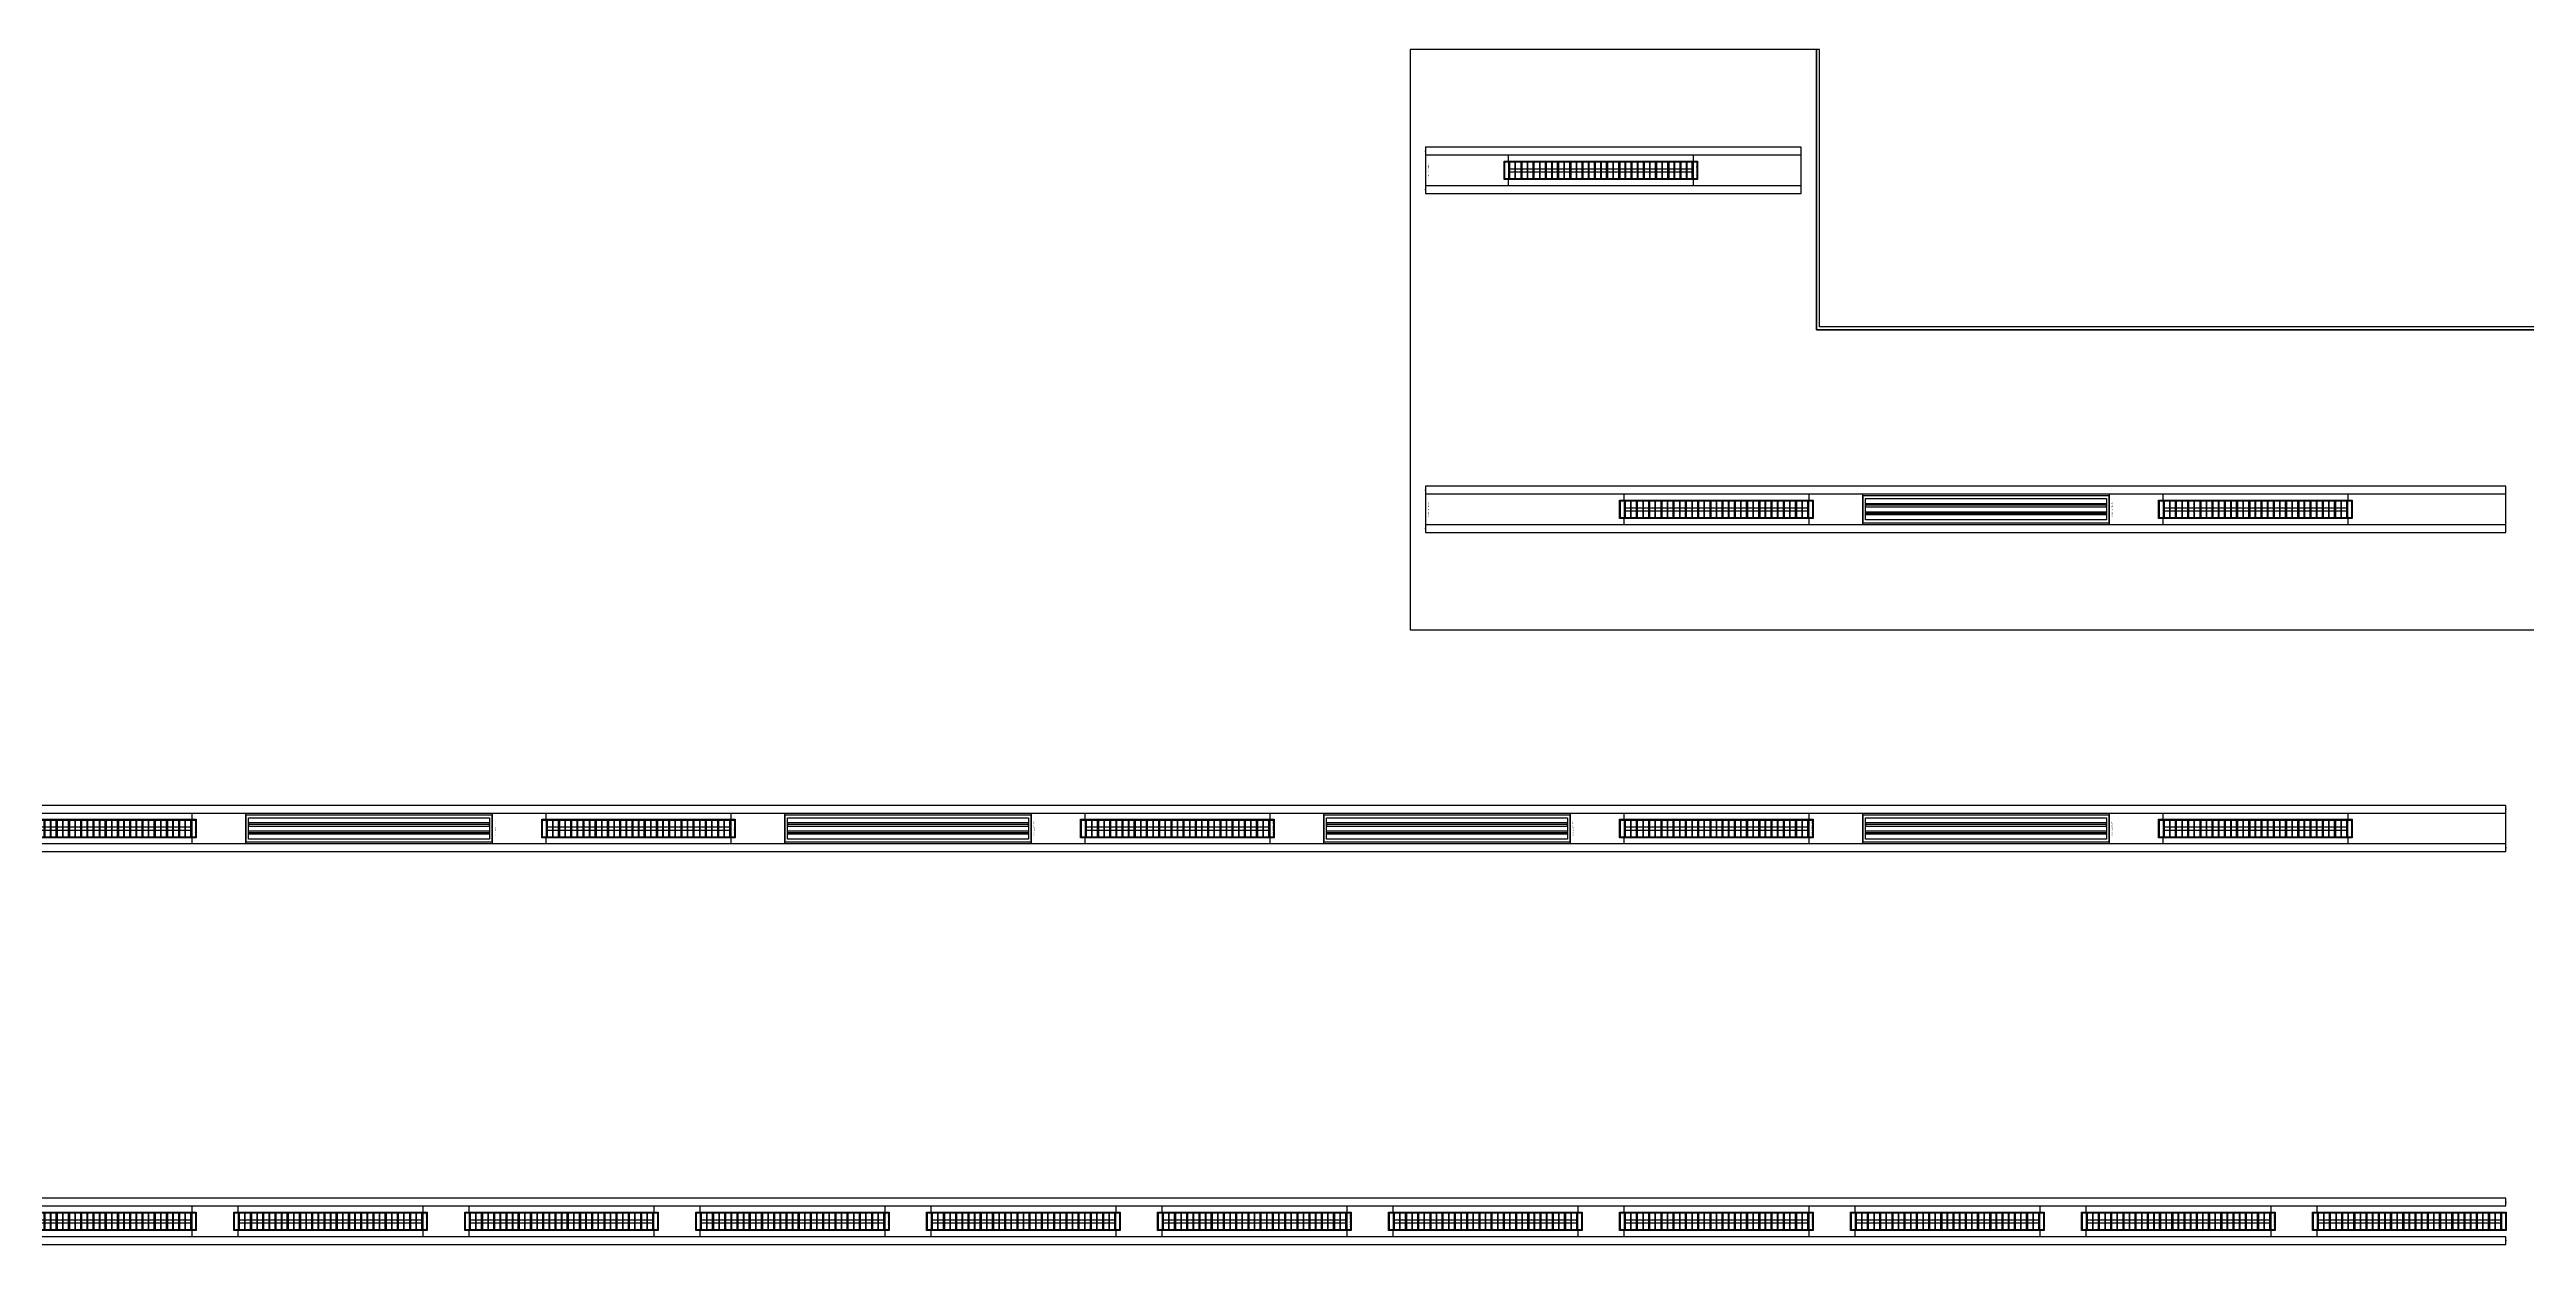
# Model space of a CAD drawing. Header units: millimetres. Extents: x -962357 to -591296, y -223672 to 59420.
# Drawn here: x -800655 to -784570, y -165868 to -158111 of the extents above; entities that cross this region are included whole.
import ezdxf
from ezdxf.enums import TextEntityAlignment as Align

# ---------------------------------------------------------------- set-up
doc = ezdxf.new("R2010")
doc.units = ezdxf.units.MM
for name, color, linetype in [('000 - WIPEOUT', 250, 'Continuous'), ('001 - ASCESSORIES', 251, 'Continuous'), ('A04_TUBE SERIES', 2, 'Continuous'), ('A11_ALU.SOLID SHEET', 2, 'Continuous')]:
    doc.layers.add(name, color=color, linetype=linetype)

# ---------------------------------------------------------------- blocks, each defined once
blk = doc.blocks.new('*U338')
at = {"color": 1}
blk.add_wipeout([(628, -60), (-629, -60), (-629, 60), (628, 60)], dxfattribs=at).dxf.layer = '000 - WIPEOUT'
at = {"layer": '001 - ASCESSORIES', "color": 0}
blk.add_lwpolyline([(628, -60), (-629, -60), (-629, 60), (628, 60)], close=True, dxfattribs=at)
at = {"layer": '001 - ASCESSORIES'}
for points in [[(623, -55), (-624, -55), (-624, 55), (623, 55)], [(-593, -55), (-598, -55), (-598, 55), (-593, 55)], [(-559, -55), (-554, -55), (-554, 55), (-559, 55)], [(-514, -55), (-519, -55), (-519, 55), (-514, 55)], [(-479, -55), (-474, -55), (-474, 55), (-479, 55)], [(-435, -55), (-440, -55), (-440, 55), (-435, 55)], [(-400, -55), (-395, -55), (-395, 55), (-400, 55)], [(-355, -55), (-360, -55), (-360, 55), (-355, 55)], [(-320, -55), (-315, -55), (-315, 55), (-320, 55)], [(-276, -55), (-281, -55), (-281, 55), (-276, 55)], [(-241, -55), (-236, -55), (-236, 55), (-241, 55)], [(-196, -55), (-201, -55), (-201, 55), (-196, 55)], [(-161, -55), (-156, -55), (-156, 55), (-161, 55)], [(-117, -55), (-122, -55), (-122, 55), (-117, 55)], [(-82, -55), (-77, -55), (-77, 55), (-82, 55)], [(-37, -55), (-42, -55), (-42, 55), (-37, 55)], [(-3, -55), (3, -55), (3, 55), (-3, 55)], [(42, -55), (37, -55), (37, 55), (42, 55)], [(77, -55), (82, -55), (82, 55), (77, 55)], [(122, -55), (117, -55), (117, 55), (122, 55)], [(156, -55), (161, -55), (161, 55), (156, 55)], [(201, -55), (196, -55), (196, 55), (201, 55)], [(236, -55), (241, -55), (241, 55), (236, 55)], [(281, -55), (276, -55), (276, 55), (281, 55)], [(315, -55), (320, -55), (320, 55), (315, 55)], [(360, -55), (355, -55), (355, 55), (360, 55)], [(395, -55), (400, -55), (400, 55), (395, 55)], [(440, -55), (435, -55), (435, 55), (440, 55)], [(474, -55), (479, -55), (479, 55), (474, 55)], [(519, -55), (514, -55), (514, 55), (519, 55)], [(554, -55), (559, -55), (559, 55), (554, 55)], [(598, -55), (593, -55), (593, 55), (598, 55)]]:
    blk.add_lwpolyline(points, close=True, dxfattribs=at)
for points in [[(-593, 10), (-559, 10)], [(-554, 10), (-519, 10)], [(-514, 10), (-479, 10)], [(-474, 10), (-440, 10)], [(-435, 10), (-400, 10)], [(-395, 10), (-360, 10)], [(-355, 10), (-320, 10)], [(-315, 10), (-281, 10)], [(-276, 10), (-241, 10)], [(-236, 10), (-201, 10)], [(-196, 10), (-161, 10)], [(-156, 10), (-122, 10)], [(-117, 10), (-82, 10)], [(-77, 10), (-42, 10)], [(-37, 10), (-3, 10)], [(3, 10), (37, 10)], [(42, 10), (77, 10)], [(82, 10), (117, 10)], [(122, 10), (156, 10)], [(161, 10), (196, 10)], [(201, 10), (236, 10)], [(241, 10), (276, 10)], [(281, 10), (315, 10)], [(320, 10), (355, 10)], [(360, 10), (395, 10)], [(400, 10), (435, 10)], [(440, 10), (474, 10)], [(479, 10), (514, 10)], [(519, 10), (554, 10)], [(559, 10), (593, 10)], [(-593, -10), (-559, -10)], [(-554, -10), (-519, -10)], [(-514, -10), (-479, -10)], [(-474, -10), (-440, -10)], [(-435, -10), (-400, -10)], [(-395, -10), (-360, -10)], [(-355, -10), (-320, -10)], [(-315, -10), (-281, -10)], [(-276, -10), (-241, -10)], [(-236, -10), (-201, -10)], [(-196, -10), (-161, -10)], [(-156, -10), (-122, -10)], [(-117, -10), (-82, -10)], [(-77, -10), (-42, -10)], [(-37, -10), (-3, -10)], [(3, -10), (37, -10)], [(42, -10), (77, -10)], [(82, -10), (117, -10)], [(122, -10), (156, -10)], [(161, -10), (196, -10)], [(201, -10), (236, -10)], [(241, -10), (276, -10)], [(281, -10), (315, -10)], [(320, -10), (355, -10)], [(360, -10), (395, -10)], [(400, -10), (435, -10)], [(440, -10), (474, -10)], [(479, -10), (514, -10)], [(519, -10), (554, -10)], [(559, -10), (593, -10)]]:
    blk.add_lwpolyline(points, dxfattribs=at)
blk = doc.blocks.new('*U431')
at = {"layer": 'A11_ALU.SOLID SHEET', "color": 0}
blk.add_lwpolyline([(350, -98.8), (350, 98.8), (0, 98.8), (0, -98.8)], close=True, dxfattribs=at)
at = {"layer": 'Defpoints', "color": 250}
blk.add_point((0, 0), dxfattribs=at)
blk.add_text('AL.SHEET-HAT-TYPE-R', height=6, rotation=270, dxfattribs=at).set_placement((15, 0), align=Align.BOTTOM_CENTER)
blk = doc.blocks.new('*U340')
at = {"layer": '001 - ASCESSORIES', "color": 0, "linetype": 'ByBlock'}
blk.add_lwpolyline([(800, 87), (-800, 87), (-800, -87), (800, -87)], close=True, dxfattribs=at)
at = {"layer": '001 - ASCESSORIES', "linetype": 'ByBlock'}
for points in [[(-782, 69), (782, 69), (782, -69), (-782, -69)], [(782, 36), (-782, 36), (-782, 16), (782, 16)], [(-782, -16), (782, -16), (782, -36), (-782, -36)]]:
    blk.add_lwpolyline(points, close=True, dxfattribs=at)
for points in [[(782, 26), (-782, 26)], [(-782, -26), (782, -26)]]:
    blk.add_lwpolyline(points, dxfattribs=at)
blk = doc.blocks.new('*U433')
at = {"layer": 'A11_ALU.SOLID SHEET', "color": 0}
blk.add_lwpolyline([(1025, -99), (1025, 99), (0, 99), (0, -99)], close=True, dxfattribs=at)
at = {"layer": 'Defpoints', "color": 250}
blk.add_point((0, 0), dxfattribs=at)
blk.add_text('AL.SHEET-HAT-TYPE-R', height=6, rotation=270, dxfattribs=at).set_placement((15, 0), align=Align.BOTTOM_CENTER)
blk = doc.blocks.new('*U434')
at = {"layer": 'A11_ALU.SOLID SHEET', "color": 0}
blk.add_lwpolyline([(300, -98.8), (300, 98.8), (0, 98.8), (0, -98.8)], close=True, dxfattribs=at)
at = {"layer": 'Defpoints', "color": 250}
blk.add_point((0, 0), dxfattribs=at)
blk.add_text('AL.SHEET-HAT-TYPE-R', height=6, rotation=270, dxfattribs=at).set_placement((15, 0), align=Align.BOTTOM_CENTER)
blk = doc.blocks.new('*U436')
at = {"layer": 'A11_ALU.SOLID SHEET', "color": 0}
blk.add_lwpolyline([(539, -99), (539, 99), (0, 99), (0, -99)], close=True, dxfattribs=at)
at = {"layer": 'Defpoints', "color": 250}
blk.add_point((0, 0), dxfattribs=at)
blk.add_text('AL.SHEET-HAT-TYPE-R', height=6, rotation=270, dxfattribs=at).set_placement((15, 0), align=Align.BOTTOM_CENTER)
blk = doc.blocks.new('*U437')
at = {"layer": 'A11_ALU.SOLID SHEET', "color": 0}
blk.add_lwpolyline([(700, -99), (700, 99), (0, 99), (0, -99)], close=True, dxfattribs=at)
at = {"layer": 'Defpoints', "color": 250}
blk.add_point((0, 0), dxfattribs=at)
blk.add_text('AL.SHEET-HAT-TYPE-R', height=6, rotation=270, dxfattribs=at).set_placement((15, 0), align=Align.BOTTOM_CENTER)
blk = doc.blocks.new('*U438')
blk.add_wipeout([(-25, 0), (25, 0), (25, 2440), (-25, 2440)]).dxf.layer = '000 - WIPEOUT'
blk.add_point((0, 0))
at = {"layer": 'A04_TUBE SERIES', "color": 0}
blk.add_lwpolyline([(-25, 0), (25, 0), (25, 2440), (-25, 2440)], close=True, dxfattribs=at)
blk.add_attdef('EXTR.OVL-LENGTH_', (-25, -59), '', height=5)
blk = doc.blocks.new('*U441')
at = {"layer": 'A11_ALU.SOLID SHEET', "color": 0}
blk.add_lwpolyline([(1290, -99), (1290, 99), (0, 99), (0, -99)], close=True, dxfattribs=at)
at = {"layer": 'Defpoints', "color": 250}
blk.add_point((0, 0), dxfattribs=at)
blk.add_text('AL.SHEET-HAT-TYPE-R', height=6, rotation=270, dxfattribs=at).set_placement((15, 0), align=Align.BOTTOM_CENTER)
blk = doc.blocks.new('*U339')
at = {"layer": 'A11_ALU.SOLID SHEET', "color": 0}
blk.add_lwpolyline([(350, -98.8), (350, 98.8), (0, 98.8), (0, -98.8)], close=True, dxfattribs=at)
at = {"layer": 'Defpoints', "color": 250}
blk.add_point((0, 0), dxfattribs=at)
blk.add_text('AL.SHEET-HAT-TYPE-R', height=6, rotation=270, dxfattribs=at).set_placement((15, 0), align=Align.BOTTOM_CENTER)
blk = doc.blocks.new('*U442')
at = {"layer": 'A11_ALU.SOLID SHEET', "color": 0}
blk.add_lwpolyline([(1025, -99), (1025, 99), (0, 99), (0, -99)], close=True, dxfattribs=at)
at = {"layer": 'Defpoints', "color": 250}
blk.add_point((0, 0), dxfattribs=at)
blk.add_text('AL.SHEET-HAT-TYPE-R', height=6, rotation=270, dxfattribs=at).set_placement((15, 0), align=Align.BOTTOM_CENTER)
blk = doc.blocks.new('*U443')
blk.add_wipeout([(-25, 0), (25, 0), (25, 7015), (-25, 7015)]).dxf.layer = '000 - WIPEOUT'
blk.add_point((0, 0))
at = {"layer": 'A04_TUBE SERIES', "color": 0}
blk.add_lwpolyline([(-25, 0), (25, 0), (25, 7015), (-25, 7015)], close=True, dxfattribs=at)
blk.add_attdef('EXTR.OVL-LENGTH_', (-25, -59), '', height=5)
blk = doc.blocks.new('*U445')
blk.add_wipeout([(-25, 0), (25, 0), (25, 67331), (-25, 67331)]).dxf.layer = '000 - WIPEOUT'
blk.add_point((0, 0))
at = {"layer": 'A04_TUBE SERIES', "color": 0}
blk.add_lwpolyline([(-25, 0), (25, 0), (25, 67331), (-25, 67331)], close=True, dxfattribs=at)
blk.add_attdef('EXTR.OVL-LENGTH_', (-25, -59), '', height=5)

msp = doc.modelspace()

# ---------------------------------------------------------------- linework, layer by layer
for points in [[(-779976.6, -159931.2), (-789180, -159931.2), (-789180, -158111.2), (-791819.6, -158111.2), (-791819.6, -161878.1), (-777340.4, -161878.1), (-777340.4, -158111.2), (-779976.6, -158111.2)], [(-779996.6, -158111.2), (-779996.6, -159911.2), (-789160, -159911.2), (-789160, -158111.2), (-789180, -158111.2), (-789180, -159931.2), (-779976.6, -159931.2), (-779976.6, -158111.2)]]:
    msp.add_lwpolyline(points, close=True)
msp.add_lwpolyline([(-789180, -159931.2), (-789030.4, -159931.2)])

# ---------------------------------------------------------------- block references
for name, p in [('*U436', (-791719.6, -158895.6)), ('*U441', (-791720, -161095.6)), ('*U339', (-789230, -161095.6)), ('*U340', (-788080, -161095.6)), ('*U339', (-787280, -161095.6)), ('*U442', (-785730, -161095.6)), ('*U340', (-798580, -163168.1)), ('*U340', (-798580, -163168.1)), ('*U431', (-797780, -163168.1)), ('*U340', (-795080, -163168.1)), ('*U340', (-795080, -163168.1)), ('*U431', (-794280, -163168.1)), ('*U431', (-794280, -163168.1)), ('*U340', (-791580, -163168.1)), ('*U340', (-791580, -163168.1)), ('*U431', (-790780, -163168.1)), ('*U431', (-790780, -163168.1)), ('*U340', (-788080, -163168.1)), ('*U340', (-788080, -163168.1)), ('*U431', (-787280, -163168.1)), ('*U433', (-785730, -163168.1)), ('*U433', (-785730, -163168.1)), ('*U338', (-800330, -163168.1)), ('*U434', (-799730, -165718.1)), ('*U434', (-796730, -165718.1)), ('*U434', (-793730, -165718.1)), ('*U434', (-790730, -165718.1)), ('*U434', (-787730, -165718.1))]:
    msp.add_blockref(name, p)

# ---------------------------------------------------------------- next in the draw order: block references
for name, p in [('*U338', (-790580.3, -158895.6)), ('*U338', (-789830, -161095.6)), ('*U338', (-786330, -161095.6)), ('*U431', (-799730, -163168.1)), ('*U338', (-796830, -163168.1)), ('*U338', (-793330, -163168.1)), ('*U338', (-789830, -163168.1)), ('*U338', (-786330, -163168.1)), ('*U338', (-800330, -165718.1)), ('*U338', (-798830, -165718.1)), ('*U338', (-795830, -165718.1)), ('*U338', (-792830, -165718.1)), ('*U338', (-789830, -165718.1)), ('*U338', (-786830, -165718.1))]:
    msp.add_blockref(name, p)

# ---------------------------------------------------------------- next in the draw order: block references
for name, p in [('*U437', (-789980.3, -158895.6)), ('*U431', (-797780, -163168.1)), ('*U431', (-796230, -163168.1)), ('*U431', (-792730, -163168.1)), ('*U431', (-789230, -163168.1)), ('*U431', (-787280, -163168.1)), ('*U338', (-800330, -163168.1)), ('*U434', (-798230, -165718.1)), ('*U434', (-795230, -165718.1)), ('*U434', (-792230, -165718.1)), ('*U434', (-789230, -165718.1)), ('*U434', (-786230, -165718.1))]:
    msp.add_blockref(name, p)
at = {"rotation": 270}
for p in [(-791720, -160970.6), (-791720, -161220.6)]:
    msp.add_blockref('*U443', p, dxfattribs=at)

# ---------------------------------------------------------------- next in the draw order: block references
for p in [(-791719.6, -158770.6), (-791719.6, -159020.6)]:
    msp.add_blockref('*U438', p, dxfattribs=at)
for name, p in [('*U431', (-799730, -163168.1)), ('*U338', (-796830, -163168.1)), ('*U338', (-793330, -163168.1)), ('*U338', (-789830, -163168.1)), ('*U338', (-786330, -163168.1)), ('*U338', (-797330, -165718.1)), ('*U338', (-794330, -165718.1)), ('*U338', (-791330, -165718.1)), ('*U338', (-788330, -165718.1)), ('*U338', (-785330, -165718.1))]:
    msp.add_blockref(name, p)

# ---------------------------------------------------------------- next in the draw order: block references
for p in [(-796230, -163168.1), (-792730, -163168.1), (-789230, -163168.1)]:
    msp.add_blockref('*U431', p)
at = {"layer": 'A04_TUBE SERIES', "color": 0, "rotation": 90}
for p in [(-784705, -165593.1), (-784705, -165843.1)]:
    msp.add_blockref('*U445', p, dxfattribs=at)

# ---------------------------------------------------------------- next in the draw order: block references
for p in [(-784705, -163043.1), (-784705, -163293.1)]:
    msp.add_blockref('*U445', p, dxfattribs=at)

doc.saveas('drawing.dxf')
